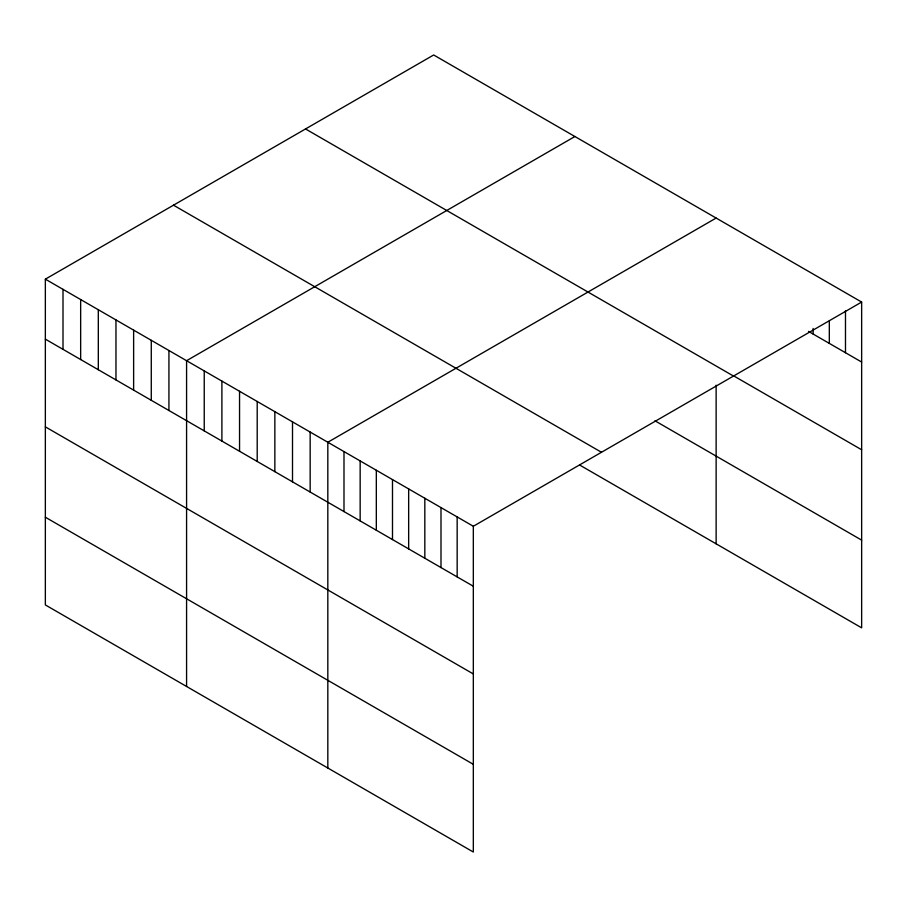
<?xml version="1.0" encoding="UTF-8"?>
<svg xmlns="http://www.w3.org/2000/svg" width="907" height="907" viewBox="0 0 907 907"><rect width="100%" height="100%" fill="white"/><g stroke="black" fill="none" stroke-linecap="round" stroke-linejoin="round"><path stroke-width="1.36" d="M45.35 279.163L473.329 526.264L473.329 852.024L45.35 604.935L45.35 279.163L433.671 54.976L861.65 302.065L861.65 627.837L579.607 464.996M574.902 136.515L186.581 360.703L186.581 686.474M716.133 218.054L327.824 442.253L327.824 768.014M473.329 526.264L861.65 302.065M808.522 331.384L861.65 362.052M733.457 375.747L861.65 449.759M305.523 128.953L733.502 376.054M654.933 420.78L861.65 540.13M173.498 205.186L601.477 452.276M45.35 339.15L473.329 586.239M45.35 426.857L473.329 673.946M45.35 517.228L473.329 764.318M845.483 310.863L845.483 352.721M829.315 321.067L829.315 343.379M813.148 328.47L813.148 334.048M716.133 385.214L716.133 543.826M457.162 516.922L457.162 576.909M440.995 507.591L440.995 567.578M424.827 498.26L424.827 558.236M408.66 488.918L408.66 548.905M392.493 479.588L392.493 539.574M376.326 470.257L376.326 530.232M360.158 460.915L360.158 520.901M343.991 451.584L343.991 511.571M310.16 432.061L310.16 492.036M292.507 421.868L292.507 481.844M274.855 411.676L274.855 471.651M257.203 401.484L257.203 461.459M239.55 391.28L239.55 451.267M221.898 381.087L221.898 441.074M204.234 370.895L204.234 430.882M168.929 350.51L168.929 410.497M151.276 340.318L151.276 400.304M133.624 330.125L133.624 390.112M115.971 319.933L115.971 379.92M98.307 309.74L98.307 369.727M80.655 299.548L80.655 359.535M63.002 289.356L63.002 349.342"/></g></svg>
